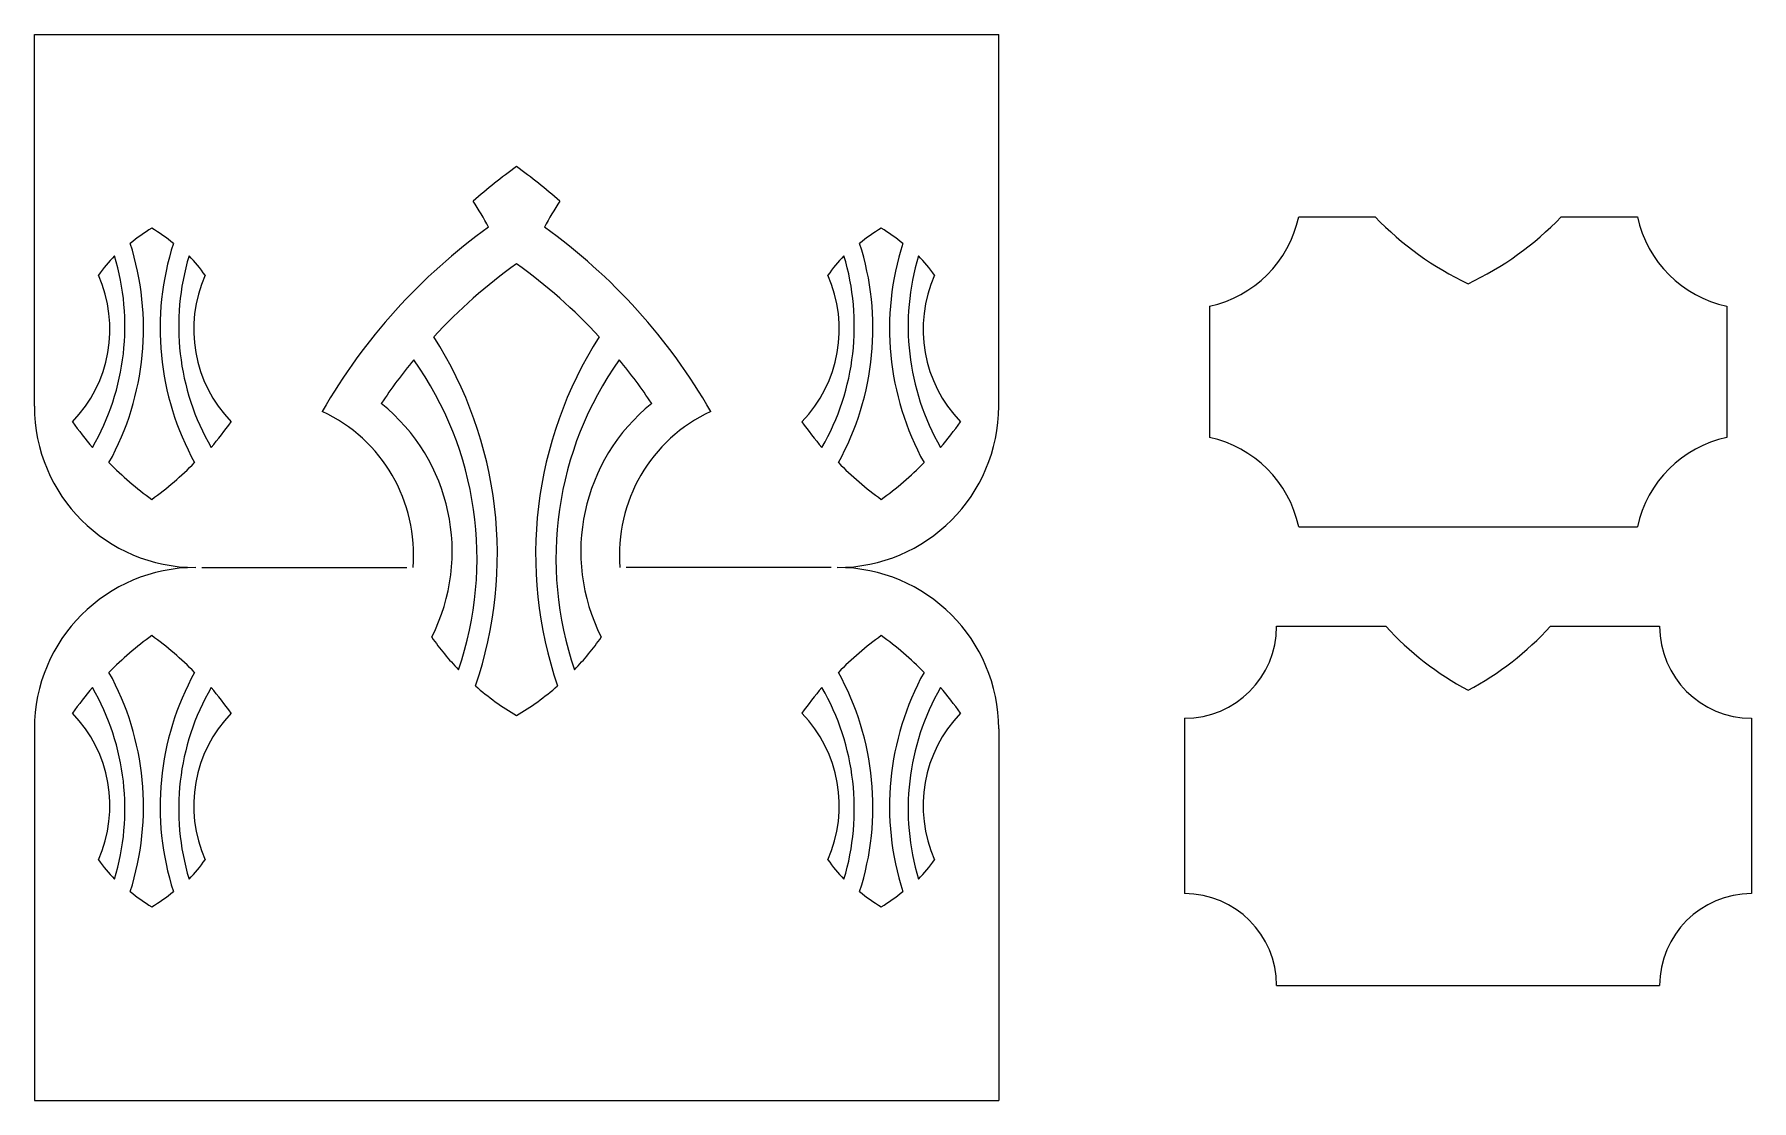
# Model space of a CAD drawing. Extents: x 341 to 480, y -227 to -141.
import ezdxf

# ---------------------------------------------------------------- set-up
doc = ezdxf.new("R2010")
doc.units = 0
doc.layers.get('0').update_dxf_attribs({"linetype": 'CONTINUOUS'})

msp = doc.modelspace()

# ---------------------------------------------------------------- linework, layer by layer
for p, q in [((341.476248, -171.278259), (341.476248, -141.332195)), ((341.476248, -141.332195), (419.155989, -141.332195)), ((419.155989, -171.278259), (419.155989, -141.332195)), ((443.327163, -156.043865), (449.480039, -156.043865)), ((464.460632, -156.043865), (470.613509, -156.043865)), ((436.130465, -163.240562), (436.130465, -173.793232)), ((477.810206, -163.240562), (477.810206, -173.793232)), ((443.327163, -180.989929), (470.613509, -180.989929)), ((354.976248, -184.278259), (371.483273, -184.278259)), ((405.655989, -184.278259), (389.148964, -184.278259)), ((441.54212, -189.013662), (450.347391, -189.013662)), ((463.59328, -189.013662), (472.398551, -189.013662)), ((434.130465, -196.425317), (434.130465, -210.548072)), ((479.810206, -196.425317), (479.810206, -210.548072)), ((341.476248, -197.278259), (341.476248, -227.224324)), ((419.155989, -197.278259), (419.155989, -227.224324)), ((441.54212, -217.959727), (472.398551, -217.959727)), ((341.476248, -227.224324), (419.155989, -227.224324))]:
    msp.add_line(p, q)
for centre, radius, start, end in [((405.768781, -187.500307), 43.693551, 125.628459, 131.469486), ((354.863456, -187.500307), 43.693551, 48.530514, 54.371541), ((349.380397, -172.300932), 32.578698, 28.291956, 32.575211), ((411.25184, -172.300932), 32.578698, 147.424789, 151.708044), ((434.130465, -154.043865), 9.411654, 282.269045, 347.730955), ((468.174399, -137.938221), 26.024861, 224.083477, 244.499826), ((445.766273, -137.938221), 26.024861, 295.500174, 315.916523), ((479.810206, -154.043865), 9.411654, 192.269045, 257.730955), ((357.66027, -168.32622), 13.214917, 120.577325, 129.805229), ((344.215394, -168.32622), 13.214917, 50.194771, 59.422675), ((405.768781, -195.321424), 47.399008, 125.762745, 150.123285), ((354.863456, -195.321424), 47.399008, 29.876715, 54.237255), ((416.416842, -168.32622), 13.214917, 120.577325, 129.805229), ((402.971967, -168.32622), 13.214917, 50.194771, 59.422675), ((327.852655, -165.01796), 22.417875, 331.155571, 17.775124), ((374.023009, -165.01796), 22.417875, 162.224876, 208.844429), ((386.609228, -165.01796), 22.417875, 331.155571, 17.775124), ((432.779581, -165.01796), 22.417875, 162.224876, 208.844429), ((329.153315, -164.833892), 19.619478, 330.113885, 16.793806), ((357.46027, -168.32622), 13.214917, 136.113823, 144.953094), ((372.72235, -164.833892), 19.619478, 163.206194, 209.886115), ((344.415394, -168.32622), 13.214917, 35.046906, 43.886177), ((405.768781, -195.321424), 43.693551, 125.628459, 137.310514), ((354.863456, -195.321424), 43.693551, 42.689486, 54.371541), ((387.909887, -164.833892), 19.619478, 330.113885, 16.793806), ((416.216842, -168.32622), 13.214917, 136.113823, 144.953094), ((431.478922, -164.833892), 19.619478, 163.206194, 209.886115), ((403.171967, -168.32622), 13.214917, 35.046906, 43.886177), ((336.837673, -165.088779), 10.725991, 315.987158, 23.932947), ((365.037991, -165.088779), 10.725991, 156.067053, 224.012842), ((395.594246, -165.088779), 10.725991, 315.987158, 23.932947), ((423.794564, -165.088779), 10.725991, 156.067053, 224.012842), ((346.198722, -183.236688), 32.578698, 341.051572, 32.575211), ((414.433514, -183.236688), 32.578698, 147.424789, 198.948428), ((405.768781, -195.321424), 43.693551, 140.532174, 146.286454), ((349.502543, -183.548151), 27.638088, 341.073943, 35.374779), ((411.129694, -183.548151), 27.638088, 144.625221, 198.926057), ((354.863456, -195.321424), 43.693551, 33.713546, 39.467826), ((354.476248, -171.278259), 13, 180, 270), ((359.850354, -182.987518), 15.286563, 333.149302, 51.226392), ((400.781883, -182.987518), 15.286563, 128.773608, 206.850698), ((406.155989, -171.278259), 13, 270, 0), ((366.00943, -157.479915), 26.21613, 215.065494, 220.799323), ((335.866234, -157.479915), 26.21613, 319.200677, 324.934506), ((359.340624, -183.223591), 12.686563, 355.231343, 65.164638), ((401.291613, -183.223591), 12.686563, 114.835362, 184.768657), ((424.766002, -157.479915), 26.21613, 215.065494, 220.799323), ((394.622807, -157.479915), 26.21613, 319.200677, 324.934506), ((434.130465, -182.989929), 9.411654, 12.269045, 77.730955), ((479.810206, -182.989929), 9.411654, 102.269045, 167.730955), ((366.20943, -157.479915), 26.21613, 224.432752, 234.371541), ((335.666234, -157.479915), 26.21613, 305.628459, 315.567248), ((424.966002, -157.479915), 26.21613, 224.432752, 234.371541), ((394.422807, -157.479915), 26.21613, 305.628459, 315.567248), ((354.476248, -197.278259), 13, 90, 180), ((406.155989, -197.278259), 13, 360, 90), ((434.130465, -189.013662), 7.411654, 270, 0), ((468.174399, -172.908019), 24.024861, 222.095941, 242.202187), ((445.766273, -172.908019), 24.024861, 297.797813, 317.904059), ((479.810206, -189.013662), 7.411654, 180, 270), ((366.20943, -211.076604), 26.21613, 125.628459, 135.567248), ((335.666234, -211.076604), 26.21613, 44.432752, 54.371541), ((391.520181, -177.244249), 22.024861, 215.046906, 223.886177), ((369.112055, -177.244249), 22.024861, 316.113823, 324.953094), ((424.966002, -211.076604), 26.21613, 125.628459, 135.567248), ((394.422807, -211.076604), 26.21613, 44.432752, 54.371541), ((327.852655, -203.538558), 22.417875, 342.224876, 28.844429), ((374.023009, -203.538558), 22.417875, 151.155571, 197.775124), ((386.609228, -203.538558), 22.417875, 342.224876, 28.844429), ((432.779581, -203.538558), 22.417875, 151.155571, 197.775124), ((366.00943, -211.076604), 26.21613, 139.200677, 144.934506), ((329.153315, -203.722626), 19.619478, 343.206194, 29.886115), ((372.72235, -203.722626), 19.619478, 150.113885, 196.793806), ((335.866234, -211.076604), 26.21613, 35.065494, 40.799323), ((391.520181, -177.244249), 22.024861, 228.797868, 239.422675), ((369.112055, -177.244249), 22.024861, 300.577325, 311.202132), ((424.766002, -211.076604), 26.21613, 139.200677, 144.934506), ((387.909887, -203.722626), 19.619478, 343.206194, 29.886115), ((431.478922, -203.722626), 19.619478, 150.113885, 196.793806), ((394.622807, -211.076604), 26.21613, 35.065494, 40.799323), ((336.837673, -203.46774), 10.725991, 336.067053, 44.012842), ((365.037991, -203.46774), 10.725991, 135.987158, 203.932947), ((395.594246, -203.46774), 10.725991, 336.067053, 44.012842), ((423.794564, -203.46774), 10.725991, 135.987158, 203.932947), ((357.46027, -200.230299), 13.214917, 215.046906, 223.886177), ((344.415394, -200.230299), 13.214917, 316.113823, 324.953094), ((416.216842, -200.230299), 13.214917, 215.046906, 223.886177), ((403.171967, -200.230299), 13.214917, 316.113823, 324.953094), ((357.66027, -200.230299), 13.214917, 230.194771, 239.422675), ((344.215394, -200.230299), 13.214917, 300.577325, 309.805229), ((416.416842, -200.230299), 13.214917, 230.194771, 239.422675), ((402.971967, -200.230299), 13.214917, 300.577325, 309.805229), ((434.130465, -217.959727), 7.411654, 0, 90), ((479.810206, -217.959727), 7.411654, 90, 180)]:
    msp.add_arc(centre, radius, start, end)

doc.saveas('drawing.dxf')
